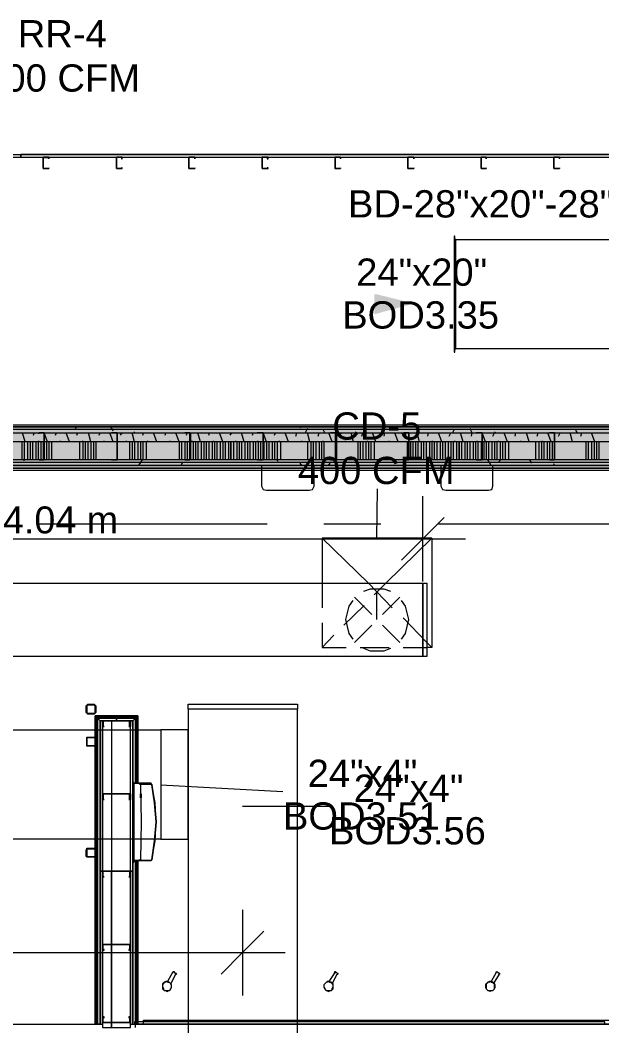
# Model space of a CAD drawing. Header units: metres. Extents: x -2 to 237, y -8 to 52.
# Drawn here: x 12.25 to 15.49, y 30.85 to 36.45 of the extents above; entities that cross this region are included whole.
import ezdxf

# ---------------------------------------------------------------- set-up
doc = ezdxf.new("R2010")
doc.units = ezdxf.units.M
doc.layers.add('HVAC - Ductos', color=5, linetype='Continuous', lineweight=0)
doc.layers.add('PDF3_Text', color=7, linetype='Continuous', lineweight=0)
doc.layers.add('PDF3_Geometry', color=7, linetype='Continuous', lineweight=0, true_color=0xaaaaaa)
doc.layers.add('PDF3_Solid Fills', color=7, linetype='Continuous', lineweight=0, true_color=0xffffff)
doc.styles.add('PDF Helvetica', font='')
doc.styles.get('PDF Helvetica').set_extended_font_data('Helvetica')

msp = doc.modelspace()

# ---------------------------------------------------------------- hatches: boundary and pattern name
at = {"layer": 'HVAC - Ductos', "lineweight": 0, "transparency": 33554559}
msp.add_hatch(color=256, dxfattribs=at).paths.add_polyline_path([(14.4195, 34.8758), (14.2361, 34.9217), (14.2178, 34.9217), (14.2178, 34.8116), (14.2544, 34.8208), (14.2682, 34.8254), (14.3049, 34.8345), (14.3186, 34.8391), (14.3369, 34.8437), (14.3507, 34.8483), (14.3874, 34.8575), (14.4012, 34.8621), (14.4195, 34.8667), (14.4332, 34.8712)])
at = {"layer": 'PDF3_Solid Fills', "lineweight": 0, "transparency": 33554559}
h = msp.add_hatch(color=256, dxfattribs=at)
h.paths.add_polyline_path([(8.0669, 34.17), (8.0669, 34.1837), (7.8331, 34.1837), (7.8331, 34.17)])
h.paths.add_polyline_path([(8.5207, 34.1837), (8.5207, 34.17), (16.5095, 34.17), (16.5095, 34.1837)])
h = msp.add_hatch(color=256, dxfattribs=at)
h.paths.add_polyline_path([(8.0669, 34.1516), (8.0669, 34.1699), (7.8331, 34.1699), (7.8331, 34.1516)])
h.paths.add_polyline_path([(8.5207, 34.1516), (16.5095, 34.1516), (16.5095, 34.1699), (8.5207, 34.1699)])
h = msp.add_hatch(color=256, dxfattribs=at)
h.paths.add_polyline_path([(8.0669, 34.1012), (8.0669, 34.1516), (7.8331, 34.1516), (7.8331, 34.1012)])
h.paths.add_polyline_path([(8.5335, 34.1012), (15.6295, 34.1058), (16.4407, 34.1058), (16.5094, 34.1012), (16.5095, 34.1012), (16.5095, 34.1516), (8.5207, 34.1516), (8.5207, 34.1012)])
h = msp.add_hatch(color=256, dxfattribs=at)
h.paths.add_polyline_path([(8.0669, 34.005), (8.0669, 34.1012), (7.8331, 34.1012), (7.8331, 34.005)])
h.paths.add_polyline_path([(16.152, 34.005), (16.5095, 34.005), (16.5095, 34.1012), (8.5207, 34.1012), (8.5207, 34.0004)])
h = msp.add_hatch(color=256, dxfattribs=at)
h.paths.add_polyline_path([(8.0669, 33.9867), (8.0669, 34.0004), (7.8331, 34.0004), (7.8331, 33.9867)])
h.paths.add_polyline_path([(8.5207, 34.0004), (8.5207, 33.9867), (16.5095, 33.9867), (16.5095, 34.0004)])
h = msp.add_hatch(color=256, dxfattribs=at)
h.paths.add_polyline_path([(8.0669, 33.9683), (8.0669, 33.9866), (7.8331, 33.9866), (7.8331, 33.9683)])
h.paths.add_polyline_path([(8.5207, 33.9866), (8.5207, 33.9683), (16.5095, 33.9683), (16.5095, 33.9866)])

# ---------------------------------------------------------------- linework, layer by layer
at = {"layer": 'HVAC - Ductos', "lineweight": 0}
for points in [[(14.6624, 35.2471), (14.6624, 34.6008), (14.667, 34.6008), (14.667, 35.2471)], [(14.6624, 34.6191), (14.6716, 34.6191), (14.6716, 35.2287), (14.6624, 35.2287)], [(14.667, 34.6191), (14.667, 35.2287)], [(14.667, 34.6191), (14.667, 35.2287)], [(14.667, 35.0912), (14.667, 35.0867)], [(14.667, 35.0775), (14.667, 35.0729)], [(14.667, 34.9767), (14.667, 34.9721)], [(14.667, 34.9262), (14.667, 34.9217)], [(14.667, 34.9125), (14.667, 34.9079)], [(14.667, 34.8117), (14.667, 34.8071)], [(14.667, 34.7979), (14.667, 34.7933)], [(14.667, 34.7612), (14.667, 34.7567)], [(14.667, 34.6467), (14.667, 34.6421)], [(14.667, 34.6329), (14.667, 34.6283)], [(10.4502, 33.3129), (14.4882, 33.3129), (14.4882, 32.905), (10.4502, 32.905)], [(14.4882, 32.905), (14.4882, 33.3129), (14.5111, 33.3129), (14.5111, 32.905)], [(13.7915, 32.6116), (13.182, 32.6116), (13.182, 32.6391), (13.7915, 32.6391)], [(13.182, 29.7241), (13.1866, 29.7241), (13.1866, 29.1145), (13.182, 29.1145), (13.182, 27.8449), (13.7915, 27.8449), (13.7915, 27.6936), (13.182, 27.6936), (13.182, 27.8449), (13.7915, 27.8449), (13.7915, 32.6116), (13.182, 32.6116)], [(13.0307, 32.497), (13.0307, 31.8874), (13.182, 31.8874), (13.182, 32.497)]]:
    msp.add_lwpolyline(points, close=True, dxfattribs=at)
for points in [[(14.667, 35.2287), (14.6624, 35.2287)], [(14.667, 35.2287), (14.667, 34.6191)], [(14.667, 35.2287), (14.667, 34.6191)], [(14.667, 35.2287), (14.667, 34.6191)], [(14.667, 35.2287), (14.667, 34.6191)], [(14.667, 35.2287), (14.667, 34.6191)], [(14.667, 35.2287), (14.667, 34.6191)], [(14.667, 35.2287), (14.667, 34.6191)], [(14.667, 34.6191), (14.667, 35.2287), (14.667, 34.6191)], [(14.667, 34.6191), (14.667, 35.2287), (14.667, 34.6191)], [(14.667, 34.6191), (14.667, 35.2287), (14.667, 34.6191)], [(14.667, 34.6191), (14.667, 35.2287), (14.667, 34.6191)], [(14.667, 34.6191), (14.667, 35.2287), (14.667, 34.6191)], [(14.667, 34.6191), (14.667, 35.2287), (14.667, 34.6191)], [(14.667, 34.6191), (14.667, 35.2287), (14.667, 34.6191)], [(14.667, 34.6191), (14.667, 35.2287), (14.667, 34.6191)], [(14.667, 34.6191), (14.667, 35.2287), (14.667, 34.6191)], [(14.667, 34.6191), (14.667, 35.2287), (14.667, 34.6191)], [(14.667, 34.6191), (14.667, 35.2287), (14.667, 34.6191)], [(14.667, 34.6191), (14.667, 35.2287), (14.667, 34.6191)], [(14.667, 34.6191), (14.667, 35.2287), (14.667, 34.6191)], [(14.667, 34.6191), (14.667, 35.2287), (14.667, 34.6191)], [(14.667, 34.6191), (14.667, 35.2287), (14.667, 34.6191)], [(14.667, 34.6191), (14.667, 35.2287), (14.667, 34.6191)], [(14.667, 34.6191), (14.667, 35.2287), (14.667, 34.6191)], [(14.667, 34.6191), (14.667, 35.2287), (14.667, 34.6191)], [(14.667, 34.6191), (14.667, 35.2287), (14.667, 34.6191)], [(14.667, 34.6191), (14.667, 35.2287), (14.667, 34.6191)], [(14.667, 34.6191), (14.667, 35.2287), (14.667, 34.6191)], [(14.667, 34.6191), (14.667, 35.2287), (14.667, 34.6191)], [(14.667, 34.6191), (14.667, 35.2287), (14.667, 34.6191)], [(14.667, 35.2058), (14.667, 35.2012), (14.667, 35.2058)], [(14.667, 35.2058), (14.667, 35.2012), (14.667, 35.2058)], [(14.667, 35.1921), (14.667, 35.1875), (14.667, 35.1921)], [(14.667, 35.1921), (14.667, 35.1875), (14.667, 35.1921)], [(14.6716, 35.2287), (16.8578, 35.2287), (16.8578, 34.6191), (14.6716, 34.6191)], [(14.667, 35.1417), (14.667, 35.1371), (14.667, 35.1417)], [(14.667, 35.0912), (14.667, 35.0867), (14.667, 35.0912)], [(14.667, 35.0775), (14.667, 35.0729), (14.667, 35.0775)], [(14.667, 35.0271), (14.667, 35.0225), (14.667, 35.0271)], [(14.667, 34.9767), (14.667, 34.9721), (14.667, 34.9767)], [(14.667, 34.9262), (14.667, 34.9217), (14.667, 34.9262)], [(14.667, 34.9125), (14.667, 34.9079), (14.667, 34.9125)], [(14.667, 34.8621), (14.667, 34.8575), (14.667, 34.8621)], [(14.667, 34.8117), (14.667, 34.8071), (14.667, 34.8117)], [(14.667, 34.7979), (14.667, 34.7933), (14.667, 34.7979)], [(14.667, 34.7612), (14.667, 34.7567), (14.667, 34.7612)], [(14.667, 34.7475), (14.667, 34.7429), (14.667, 34.7475)], [(14.667, 34.7475), (14.667, 34.7429), (14.667, 34.7475)], [(14.667, 34.6971), (14.667, 34.6925), (14.667, 34.6971)], [(14.667, 34.6467), (14.667, 34.6421), (14.667, 34.6467)], [(14.667, 34.6329), (14.667, 34.6283), (14.667, 34.6329)], [(14.667, 34.6191), (14.6624, 34.6191)], [(14.2315, 33.5649), (14.2361, 33.8399)], [(14.4882, 33.322), (14.4882, 33.5604), (14.4882, 33.7987)], [(14.6074, 33.6795), (14.4882, 33.5604), (14.369, 33.4412)], [(14.5386, 33.5649), (13.929, 33.5649), (13.929, 33.3129)], [(14.1857, 33.3129), (13.929, 33.5649)], [(14.282, 33.3129), (14.5386, 33.5649), (14.5386, 32.9553), (14.5111, 32.9553)], [(10.2119, 33.5604), (14.7266, 33.5604)], [(13.929, 33.3129), (13.929, 33.1754)], [(14.3186, 33.1754), (14.1857, 33.3129)], [(14.2178, 33.2487), (14.282, 33.3129)], [(14.2315, 33.1112), (14.2315, 33.1203), (14.2315, 33.1479), (14.2315, 33.1845), (14.2315, 33.2212), (14.2315, 33.2487), (14.2315, 33.2625)], [(14.0482, 33.0791), (14.1628, 33.1891)], [(14.5111, 32.9829), (14.3782, 33.1203)], [(13.929, 33.0929), (13.929, 32.9553), (13.9932, 33.0241)], [(13.929, 32.9553), (14.0619, 32.9553)], [(14.1399, 32.9553), (14.3003, 32.9553)], [(14.3782, 32.9553), (14.5111, 32.9553)], [(14.5386, 32.9553), (14.5111, 32.9829)], [(8.4702, 32.497), (13.0307, 32.497), (13.0307, 31.8874), (9.5656, 31.8874)], [(13.0307, 32.1899), (13.709, 32.1533)], [(13.4844, 32.0708), (13.9657, 32.0708)], [(13.4844, 31.4933), (13.4844, 31.255), (13.4844, 31.0166)], [(13.6036, 31.3741), (13.4844, 31.255), (13.3653, 31.1358)], [(7.3656, 31.255), (8.2914, 31.255), (13.7228, 31.255)]]:
    msp.add_lwpolyline(points, dxfattribs=at)
at = {"layer": 'PDF3_Geometry', "lineweight": 0}
for points in [[(7.0265, 35.7008), (7.9615, 35.7008), (8.8506, 35.7008), (11.3624, 35.7008), (11.3624, 35.6871), (12.2515, 35.6871), (12.2515, 35.7008)], [(11.3624, 35.7008), (12.2515, 35.7008), (16.4132, 35.7008), (16.4132, 35.6871), (17.3024, 35.6871), (17.3024, 35.7008)], [(16.0603, 35.6871), (16.4132, 35.6871), (16.4132, 35.7008), (12.2515, 35.7008), (12.2515, 35.6871), (12.3753, 35.6871)], [(12.4074, 35.6229), (12.4074, 35.6275), (12.4074, 35.6229), (12.3753, 35.6229), (12.3753, 35.6825), (12.3753, 35.6871)], [(12.4074, 35.6871), (12.4074, 35.6779), (12.4074, 35.6825), (12.3753, 35.6825), (12.3753, 35.6229)], [(12.4074, 35.6871), (12.7832, 35.6871)], [(12.8107, 35.6871), (13.1912, 35.6871)], [(13.2186, 35.6871), (13.5944, 35.6871)], [(13.6266, 35.6871), (14.0024, 35.6871)], [(14.0299, 35.6871), (14.4057, 35.6871)], [(14.4378, 35.6871), (14.8136, 35.6871)], [(14.8412, 35.6871), (15.2216, 35.6871)], [(15.2491, 35.6871), (15.6249, 35.6871)], [(19.3879, 34.1699), (17.3987, 34.1699), (17.3987, 33.9683), (17.3987, 34.1699), (17.3987, 34.1837), (17.4078, 34.1837), (17.4033, 34.1837), (17.4078, 34.1837), (17.3987, 34.1837), (17.3987, 34.1929), (16.4545, 34.1929), (16.4545, 34.1837), (17.3987, 34.1837), (17.3987, 34.1929), (16.4545, 34.1929), (7.7919, 34.1929), (7.0265, 34.1929), (7.7919, 34.1929), (7.7919, 34.1837), (16.4545, 34.1837), (17.3987, 34.1837), (16.5095, 34.1837), (8.5207, 34.1837), (8.5207, 33.9683)], [(17.3987, 28.5874), (17.3987, 31.9149), (17.3987, 33.3449), (17.3987, 33.9683), (17.3987, 34.1837), (16.5095, 34.1837), (8.5207, 34.1837), (8.5207, 33.9683), (16.5095, 33.9683), (17.1832, 33.9683), (17.1832, 33.3449), (17.1832, 32.1303), (15.5791, 32.1303), (15.5791, 31.9149), (15.5791, 28.5874)], [(17.3803, 26.9832), (17.3803, 28.5736), (17.3665, 28.5736), (17.1832, 28.5736), (15.7762, 28.5736), (15.7762, 28.5874), (15.7762, 31.9149), (15.7762, 31.9287), (17.1832, 31.9287), (17.3665, 31.9287), (17.3803, 31.9287), (17.3803, 33.3449), (17.3803, 33.9683), (17.3803, 34.1516), (17.3803, 34.1699), (16.5095, 34.1699), (8.5207, 34.1699)], [(8.5207, 34.1516), (16.5095, 34.1516), (17.3665, 34.1516), (17.3665, 34.1012), (17.3665, 33.9683), (17.3665, 33.3449), (17.3665, 31.947), (17.2657, 31.947), (17.1832, 31.947), (15.7624, 31.947), (15.7624, 31.9287), (15.7624, 31.9149), (15.7624, 28.5874), (15.7624, 28.5736), (15.7624, 28.5553), (17.1832, 28.5553), (17.2657, 28.5553), (17.3665, 28.5553), (17.3665, 26.9832), (17.3665, 26.9649), (17.3665, 26.9512), (17.3162, 26.9512), (17.3162, 26.8503), (17.3162, 26.9512)], [(15.6111, 28.5874), (15.6111, 31.9149), (15.6111, 32.0479), (15.6111, 32.0983), (17.1832, 32.0983), (17.197, 32.0983), (17.2153, 32.0983), (17.2153, 33.3449), (17.2153, 33.9683), (17.2153, 33.9866), (17.2153, 34.0004), (17.2657, 34.0004), (17.2153, 34.0004), (16.5095, 34.0004), (8.5207, 34.0004), (8.5207, 34.1012), (8.7269, 34.1012), (9.1348, 34.1012), (9.5382, 34.1012), (9.946, 34.1012), (10.3494, 34.1012), (10.7574, 34.1012), (11.1606, 34.1012)], [(14.0024, 34.1012), (13.599, 34.1012), (13.1912, 34.1012), (12.7878, 34.1012), (12.3798, 34.1012), (11.9765, 34.1012), (11.5686, 34.1012), (11.1652, 34.1012)], [(12.2561, 34.1012), (12.2561, 34.0004)], [(12.2698, 34.1012), (12.2698, 34.0004)], [(12.2882, 34.1012), (12.2882, 34.0004)], [(12.302, 34.1012), (12.302, 34.0004)], [(12.3157, 34.1012), (12.3157, 34.0004)], [(12.334, 34.1012), (12.334, 34.0004)], [(12.3478, 34.1012), (12.3478, 34.0004)], [(12.3616, 34.1012), (12.3616, 34.0004)], [(12.3753, 34.1012), (12.3753, 34.0004)], [(12.3936, 34.1012), (12.3936, 34.0004)], [(12.4074, 34.1012), (12.4074, 34.0004)], [(12.4211, 34.1012), (12.4211, 34.0004)], [(12.577, 34.1012), (12.577, 34.0004)], [(12.5953, 34.1012), (12.5953, 34.0004)], [(12.609, 34.1012), (12.609, 34.0004)], [(12.6228, 34.1012), (12.6228, 34.0004)], [(12.6411, 34.1012), (12.6411, 34.0004)], [(12.6548, 34.1012), (12.6548, 34.0004)], [(12.6686, 34.1012), (12.6686, 34.0004)], [(12.8565, 34.1012), (12.8565, 34.0004)], [(12.8703, 34.1012), (12.8703, 34.0004)], [(12.884, 34.1012), (12.884, 34.0004)], [(12.9024, 34.1012), (12.9024, 34.0004)], [(12.9161, 34.1012), (12.9161, 34.0004)], [(12.9298, 34.1012), (12.9298, 34.0004)], [(12.9482, 34.1012), (12.9482, 34.0004)], [(13.1315, 34.1012), (13.1315, 34.0004)], [(13.1453, 34.1012), (13.1453, 34.0004)], [(13.1636, 34.1012), (13.1636, 34.0004)], [(13.1774, 34.1012), (13.1774, 34.0004)], [(13.2094, 34.1012), (13.2094, 34.0004)], [(13.2232, 34.1012), (13.2232, 34.0004)], [(13.2369, 34.1012), (13.2369, 34.0004)], [(13.2553, 34.1012), (13.2553, 34.0004)], [(13.269, 34.1012), (13.269, 34.0004)], [(13.2828, 34.1012), (13.2828, 34.0004)], [(13.2966, 34.1012), (13.2966, 34.0004)], [(13.3149, 34.1012), (13.3149, 34.0004)], [(13.3286, 34.1012), (13.3286, 34.0004)], [(13.3424, 34.1012), (13.3424, 34.0004)], [(13.3607, 34.1012), (13.3607, 34.0004)], [(13.3744, 34.1012), (13.3744, 34.0004)], [(13.3882, 34.1012), (13.3882, 34.0004)], [(13.4065, 34.1012), (13.4065, 34.0004)], [(13.434, 34.1012), (13.434, 34.0004)], [(13.4524, 34.1012), (13.4524, 34.0004)], [(13.4662, 34.1012), (13.4662, 34.0004)], [(13.4799, 34.1012), (13.4799, 34.0004)], [(13.4982, 34.1012), (13.4982, 34.0004)], [(13.5119, 34.1012), (13.5119, 34.0004)], [(13.5257, 34.1012), (13.5257, 34.0004)], [(13.544, 34.1012), (13.544, 34.0004)], [(13.5578, 34.1012), (13.5578, 34.0004)], [(13.5716, 34.1012), (13.5716, 34.0004)], [(13.5853, 34.1012), (13.5853, 34.0004)], [(13.6036, 34.1012), (13.6036, 34.0004)], [(13.6174, 34.1012), (13.6174, 34.0004)], [(13.6311, 34.1012), (13.6311, 34.0004)], [(13.6494, 34.1012), (13.6494, 34.0004)], [(13.6632, 34.1012), (13.6632, 34.0004)], [(13.677, 34.1012), (13.677, 34.0004)], [(13.6953, 34.1012), (13.6953, 34.0004)], [(13.8466, 34.1012), (13.8466, 34.0004)], [(13.8649, 34.1012), (13.8649, 34.0004)], [(13.8786, 34.1012), (13.8786, 34.0004)], [(13.8924, 34.1012), (13.8924, 34.0004)], [(13.9107, 34.1012), (13.9107, 34.0004)], [(13.9244, 34.1012), (13.9244, 34.0004)], [(13.9382, 34.1012), (13.9382, 34.0004)], [(17.3665, 34.1012), (17.2657, 34.1012), (17.252, 34.1012), (16.8487, 34.1012), (16.5095, 34.1012), (16.4407, 34.1012), (15.6295, 34.1012), (15.2216, 34.1012), (14.8182, 34.1012), (14.4103, 34.1012), (14.007, 34.1012)], [(14.1262, 34.1012), (14.1262, 34.0004)], [(14.1399, 34.1012), (14.1399, 34.0004)], [(14.1536, 34.1012), (14.1536, 34.0004)], [(14.172, 34.1012), (14.172, 34.0004)], [(14.1857, 34.1012), (14.1857, 34.0004)], [(14.1994, 34.1012), (14.1994, 34.0004)], [(14.2178, 34.1012), (14.2178, 34.0004)], [(14.4012, 34.1012), (14.4012, 34.0004)], [(14.4195, 34.1012), (14.4195, 34.0004)], [(14.4332, 34.1012), (14.4332, 34.0004)], [(14.447, 34.1012), (14.447, 34.0004)], [(14.4607, 34.1012), (14.4607, 34.0004)], [(14.479, 34.1012), (14.479, 34.0004)], [(14.4928, 34.1012), (14.4928, 34.0004)], [(14.5065, 34.1012), (14.5065, 34.0004)], [(14.5249, 34.1012), (14.5249, 34.0004)], [(14.5386, 34.1012), (14.5386, 34.0004)], [(14.5524, 34.1012), (14.5524, 34.0004)], [(14.5662, 34.1012), (14.5662, 34.0004)], [(14.5845, 34.1012), (14.5845, 34.0004)], [(14.5982, 34.1012), (14.5982, 34.0004)], [(14.6119, 34.1012), (14.6119, 34.0004)], [(14.6303, 34.1012), (14.6303, 34.0004)], [(14.644, 34.1012), (14.644, 34.0004)], [(14.6578, 34.1012), (14.6578, 34.0004)], [(14.6762, 34.1012), (14.6762, 34.0004)], [(14.7036, 34.1012), (14.7036, 34.0004)], [(14.722, 34.1012), (14.722, 34.0004)], [(14.7357, 34.1012), (14.7357, 34.0004)], [(14.7495, 34.1012), (14.7495, 34.0004)], [(14.7678, 34.1012), (14.7678, 34.0004)], [(14.7815, 34.1012), (14.7815, 34.0004)], [(14.7953, 34.1012), (14.7953, 34.0004)], [(14.8136, 34.1012), (14.8136, 34.0004)], [(14.8274, 34.1012), (14.8274, 34.0004)], [(14.8412, 34.1012), (14.8412, 34.0004)], [(14.8549, 34.1012), (14.8549, 34.0004)], [(14.8732, 34.1012), (14.8732, 34.0004)], [(14.8869, 34.1012), (14.8869, 34.0004)], [(14.9007, 34.1012), (14.9007, 34.0004)], [(14.919, 34.1012), (14.919, 34.0004)], [(14.9328, 34.1012), (14.9328, 34.0004)], [(14.9466, 34.1012), (14.9466, 34.0004)], [(14.9649, 34.1012), (14.9649, 34.0004)], [(15.1162, 34.1012), (15.1162, 34.0004)], [(15.1345, 34.1012), (15.1345, 34.0004)], [(15.1482, 34.1012), (15.1482, 34.0004)], [(15.1619, 34.1012), (15.1619, 34.0004)], [(15.1803, 34.1012), (15.1803, 34.0004)], [(15.194, 34.1012), (15.194, 34.0004)], [(15.2078, 34.1012), (15.2078, 34.0004)], [(15.3958, 34.1012), (15.3958, 34.0004)], [(15.4095, 34.1012), (15.4095, 34.0004)], [(15.4278, 34.1012), (15.4278, 34.0004)], [(15.4415, 34.1012), (15.4415, 34.0004)], [(15.4553, 34.1012), (15.4553, 34.0004)], [(15.4691, 34.1012), (15.4691, 34.0004)], [(16.5095, 33.9683), (8.5207, 33.9683), (8.0669, 33.9683)], [(14.9878, 26.9832), (15.7074, 26.9832), (14.9878, 26.9832), (17.1832, 26.9832), (17.197, 26.9832), (17.197, 28.3903), (17.1832, 28.3903), (15.5928, 28.3903), (15.5928, 28.404), (15.5928, 28.5874), (15.5928, 31.9149), (15.5928, 32.0983), (15.5928, 32.112), (17.1832, 32.112), (17.197, 32.112), (17.197, 33.3449), (17.197, 33.9683), (17.197, 33.9866), (16.5095, 33.9866), (8.5207, 33.9866)], [(15.6616, 33.9683), (8.979, 33.9683), (8.9836, 33.9683), (8.9836, 33.9087), (8.979, 33.9087)], [(13.5899, 33.9683), (13.5899, 33.8537), (13.599, 33.8354), (13.6174, 33.8308), (13.8557, 33.8308), (13.874, 33.8354), (13.8832, 33.8537), (13.8832, 33.9683)], [(14.589, 33.9683), (14.589, 33.8537), (14.5982, 33.8354), (14.6165, 33.8308), (14.8549, 33.8308), (14.8732, 33.8354), (14.8778, 33.8537), (14.8778, 33.9683)], [(15.657, 33.9545), (8.9836, 33.9545)], [(15.657, 33.9545), (8.9836, 33.9545)], [(15.657, 33.9545), (8.9836, 33.9545)], [(15.6616, 33.9408), (8.9836, 33.9408)], [(13.622, 33.6429), (12.3524, 33.6429)], [(14.2544, 33.6429), (13.9382, 33.6429)], [(15.8449, 33.6429), (14.5753, 33.6429)], [(7.0265, 30.8562), (12.6915, 30.8562), (12.6778, 30.8562), (12.6778, 32.5612), (12.7832, 32.5612), (12.6778, 32.5612), (12.6778, 30.8562), (12.6778, 32.5612), (12.6778, 30.8562), (12.6778, 32.5612), (12.6778, 30.8562), (12.6778, 32.5612), (12.7832, 32.5612), (12.8886, 32.5612), (12.8886, 32.1991), (12.8886, 32.5612), (12.8748, 32.5474), (12.8748, 32.1991), (12.8748, 31.7683), (12.8748, 30.8562), (12.8886, 30.8562), (12.8886, 31.7683), (12.8886, 30.8562), (12.8886, 31.7683), (12.8886, 30.8562), (12.8886, 31.7683), (12.8886, 30.8562), (15.5791, 30.8562)], [(12.8611, 31.7087), (12.8748, 31.7087), (12.8611, 31.7087), (12.8611, 30.8562), (12.8748, 30.8562), (12.8748, 31.7087), (12.8748, 32.5474), (12.7832, 32.5474), (12.7832, 32.5612), (12.7832, 32.5657), (12.8932, 32.5657), (12.7832, 32.5657), (12.6732, 32.5657), (12.6732, 30.8562), (12.6732, 32.5612), (12.6732, 30.8562), (12.6732, 32.5612), (12.6732, 30.8562), (12.6732, 32.5657), (12.6686, 32.5657), (12.6686, 32.5703), (12.664, 32.5749), (12.664, 32.4512), (12.664, 32.5749), (12.6686, 32.5703), (12.6686, 32.5657), (12.6732, 32.5657), (12.7832, 32.5657), (12.7832, 32.5703), (12.7832, 32.5749), (12.9024, 32.5749), (12.7832, 32.5749), (12.7832, 32.5703), (12.7832, 32.5657), (12.7832, 32.5612), (12.8886, 32.5612), (12.8886, 32.1991), (12.8886, 32.5612), (12.7832, 32.5612), (12.7832, 32.5474), (12.6915, 32.5474), (12.6915, 31.7087), (12.6915, 30.8562), (12.7053, 30.8562), (12.7053, 31.7087)], [(12.8748, 31.7683), (12.8748, 30.8562), (12.8748, 31.7087), (12.8748, 32.5474), (12.8748, 31.7087), (12.8748, 30.8562), (12.8748, 31.7087), (12.8748, 32.5474), (12.7832, 32.5474), (12.7832, 32.5612), (12.8886, 32.5612), (12.8886, 32.1991), (12.8886, 32.5612), (12.8748, 32.5474), (12.8748, 32.1991)], [(12.6182, 32.4145), (12.6182, 32.4512), (12.6182, 32.4145)], [(12.8794, 32.2037), (12.8748, 32.2037)], [(12.8794, 32.1991), (12.8794, 32.2037), (12.8794, 32.1991)], [(12.9207, 32.1395), (12.9161, 32.1395)], [(12.9161, 32.1166), (12.9207, 32.1166)], [(12.8748, 31.7591), (12.8794, 31.7591)], [(12.8886, 31.7683), (12.8886, 30.8562)], [(12.8886, 31.7683), (12.8886, 30.8562)], [(12.8886, 30.8562), (12.8886, 31.7683)], [(12.8886, 30.8562), (12.8886, 31.7683)], [(12.8565, 31.7087), (12.8748, 31.7087), (12.6915, 31.7087), (12.7098, 31.7087)], [(13.0948, 31.1403), (13.0948, 31.1449), (13.0674, 31.0945), (13.0674, 31.0899), (13.072, 31.0899), (13.0766, 31.0899), (13.0811, 31.0854), (13.0857, 31.0808), (13.1132, 31.1358), (13.1132, 31.1312)], [(13.0948, 31.1449), (13.0994, 31.1449), (13.0994, 31.1495), (13.104, 31.1495), (13.104, 31.1449), (13.1086, 31.1449), (13.1086, 31.1403), (13.1132, 31.1403), (13.1178, 31.1403), (13.1132, 31.1358)], [(13.9932, 31.1403), (13.9978, 31.1449), (13.9657, 31.0945), (13.9703, 31.0899), (13.9749, 31.0899), (13.9794, 31.0899), (13.9794, 31.0854), (13.984, 31.0854), (13.984, 31.0808), (14.0116, 31.1358), (14.0116, 31.1312)], [(13.9978, 31.1449), (13.9978, 31.1495), (14.0024, 31.1495), (14.0024, 31.1449), (14.007, 31.1449), (14.0116, 31.1403), (14.0162, 31.1403), (14.0162, 31.1358), (14.0116, 31.1358)], [(14.8961, 31.1403), (14.8961, 31.1449), (14.8686, 31.0945), (14.8686, 31.0899), (14.8732, 31.0899), (14.8778, 31.0899), (14.8824, 31.0854), (14.8824, 31.0808), (14.9145, 31.1358), (14.9099, 31.1312)], [(14.8961, 31.1449), (14.9007, 31.1495), (14.9053, 31.1449), (14.9099, 31.1449), (14.9099, 31.1403), (14.9145, 31.1403), (14.9145, 31.1358)], [(13.0674, 31.0945), (13.0628, 31.0945), (13.0582, 31.0945), (13.049, 31.0899), (13.0444, 31.0854), (13.0398, 31.0808), (13.0398, 31.0762), (13.0398, 31.067), (13.0398, 31.0624), (13.0398, 31.0533), (13.0444, 31.0487), (13.049, 31.0441), (13.0582, 31.0441), (13.0628, 31.0395), (13.072, 31.0441), (13.0766, 31.0441), (13.0811, 31.0487), (13.0857, 31.0533), (13.0903, 31.0624), (13.0903, 31.067), (13.0903, 31.0762), (13.0857, 31.0808), (13.0857, 31.0854)], [(13.0811, 31.0854), (13.0766, 31.0899), (13.072, 31.0899), (13.0674, 31.0899)], [(13.9657, 31.0945), (13.9565, 31.0945), (13.952, 31.0899), (13.9474, 31.0854), (13.9428, 31.0808), (13.9382, 31.0762), (13.9382, 31.067), (13.9382, 31.0624), (13.9428, 31.0533), (13.9474, 31.0487), (13.952, 31.0441), (13.9565, 31.0441), (13.9657, 31.0395), (13.9703, 31.0441), (13.9794, 31.0441), (13.984, 31.0487), (13.9886, 31.0533), (13.9886, 31.0624), (13.9886, 31.067), (13.9886, 31.0762), (13.9886, 31.0808), (13.984, 31.0854)], [(13.9794, 31.0854), (13.9794, 31.0899), (13.9749, 31.0899), (13.9703, 31.0899)], [(14.8686, 31.0945), (14.864, 31.0945), (14.8595, 31.0945), (14.8503, 31.0899), (14.8458, 31.0854), (14.8412, 31.0808), (14.8366, 31.0762), (14.8366, 31.067), (14.8366, 31.0624), (14.8412, 31.0533), (14.8458, 31.0487), (14.8503, 31.0441), (14.8595, 31.0441), (14.864, 31.0395), (14.8686, 31.0441), (14.8778, 31.0441), (14.8824, 31.0487), (14.8869, 31.0533), (14.8915, 31.0624), (14.8915, 31.067), (14.8915, 31.0762), (14.8869, 31.0808), (14.8869, 31.0854)], [(14.8824, 31.0854), (14.8778, 31.0899), (14.8732, 31.0899), (14.8686, 31.0899)], [(12.9848, 30.8791), (13.7732, 30.8791)], [(13.8236, 30.8791), (14.644, 30.8791)], [(14.6945, 30.8791), (15.4828, 30.8791)], [(15.5791, 30.8562), (12.8886, 30.8562), (15.5791, 30.8562)], [(12.8886, 30.8378), (12.8886, 30.8562), (15.5791, 30.8562), (15.5791, 30.7461)]]:
    msp.add_lwpolyline(points, dxfattribs=at)
for points in [[(12.4074, 35.6871), (12.3753, 35.6871), (12.3753, 35.6825), (12.3753, 35.6229), (12.4074, 35.6229), (12.4074, 35.6275), (12.4074, 35.6229), (12.3753, 35.6229), (12.3753, 35.6825), (12.3753, 35.6871), (12.4074, 35.6871), (12.4074, 35.6779)], [(12.8153, 35.6871), (12.7832, 35.6871), (12.7832, 35.6825), (12.7832, 35.6229), (12.8153, 35.6229), (12.8153, 35.6275), (12.8107, 35.6275), (12.8107, 35.6229), (12.7832, 35.6229), (12.7832, 35.6825), (12.7832, 35.6871), (12.8107, 35.6871), (12.8107, 35.6779), (12.8153, 35.6779)], [(13.2186, 35.6871), (13.1912, 35.6871), (13.1866, 35.6871), (13.1866, 35.6825), (13.1866, 35.6229), (13.1912, 35.6229), (13.2186, 35.6229), (13.2186, 35.6275), (13.2186, 35.6229), (13.1912, 35.6229), (13.1866, 35.6229), (13.1866, 35.6825), (13.1912, 35.6871), (13.2186, 35.6871), (13.2186, 35.6779)], [(13.6266, 35.6871), (13.5944, 35.6871), (13.5944, 35.6825), (13.5944, 35.6229), (13.6266, 35.6229), (13.6266, 35.6275), (13.622, 35.6275), (13.622, 35.6229), (13.5944, 35.6229), (13.5944, 35.6825), (13.5944, 35.6871), (13.622, 35.6871), (13.622, 35.6779), (13.6266, 35.6779)], [(14.0299, 35.6871), (14.0024, 35.6871), (13.9978, 35.6871), (13.9978, 35.6825), (13.9978, 35.6229), (14.0024, 35.6229), (14.0299, 35.6229), (14.0299, 35.6275), (14.0299, 35.6229), (14.0024, 35.6229), (14.0024, 35.6825), (14.0024, 35.6871), (14.0299, 35.6871), (14.0299, 35.6779)], [(14.4378, 35.6871), (14.4057, 35.6871), (14.4057, 35.6825), (14.4057, 35.6229), (14.4378, 35.6229), (14.4378, 35.6275), (14.4378, 35.6229), (14.4057, 35.6229), (14.4057, 35.6825), (14.4057, 35.6871), (14.4378, 35.6871), (14.4378, 35.6779)], [(14.8412, 35.6871), (14.8136, 35.6871), (14.8136, 35.6825), (14.8136, 35.6229), (14.8412, 35.6229), (14.8412, 35.6275), (14.8412, 35.6229), (14.8136, 35.6229), (14.8136, 35.6825), (14.8136, 35.6871), (14.8412, 35.6871), (14.8412, 35.6779)], [(15.2491, 35.6871), (15.2216, 35.6871), (15.217, 35.6871), (15.217, 35.6825), (15.217, 35.6229), (15.2216, 35.6229), (15.2491, 35.6229), (15.2491, 35.6275), (15.2491, 35.6229), (15.2216, 35.6229), (15.217, 35.6229), (15.217, 35.6825), (15.2216, 35.6871), (15.2491, 35.6871), (15.2491, 35.6779)], [(12.3798, 34.1516), (12.3798, 34.005), (12.3798, 34.0004), (12.3478, 34.0004), (12.3478, 34.005), (12.3524, 34.005), (12.3524, 34.0004), (12.3798, 34.0004), (12.3798, 34.005), (12.3798, 34.1516), (12.3524, 34.1516), (12.3524, 34.1471), (12.3478, 34.1471), (12.3478, 34.1516)], [(12.7557, 34.1471), (12.7557, 34.1516)], [(12.7878, 34.1516), (12.7878, 34.005), (12.7878, 34.0004), (12.7557, 34.0004), (12.7557, 34.005), (12.7557, 34.0004), (12.7878, 34.0004), (12.7878, 34.005), (12.7878, 34.1516), (12.7557, 34.1516)], [(13.1636, 34.1471), (13.1636, 34.1516)], [(13.1912, 34.1516), (13.1957, 34.1516), (13.1957, 34.005), (13.1912, 34.0004), (13.1636, 34.0004), (13.1636, 34.005), (13.1636, 34.0004), (13.1912, 34.0004), (13.1912, 34.005), (13.1912, 34.1516), (13.1636, 34.1516)], [(13.567, 34.1471), (13.567, 34.1516)], [(13.599, 34.1516), (13.599, 34.005), (13.599, 34.0004), (13.567, 34.0004), (13.567, 34.005), (13.567, 34.0004), (13.599, 34.0004), (13.599, 34.005), (13.599, 34.1516), (13.567, 34.1516)], [(13.9749, 34.1471), (13.9749, 34.1516)], [(14.0024, 34.1516), (14.007, 34.1516), (14.007, 34.005), (14.007, 34.0004), (14.0024, 34.0004), (13.9749, 34.0004), (13.9749, 34.005), (13.9749, 34.0004), (14.0024, 34.0004), (14.0024, 34.005), (14.0024, 34.1516), (13.9749, 34.1516)], [(14.4103, 34.1516), (14.4103, 34.005), (14.4103, 34.0004), (14.3782, 34.0004), (14.3782, 34.005), (14.3828, 34.005), (14.3828, 34.0004), (14.4103, 34.0004), (14.4103, 34.005), (14.4103, 34.1516), (14.3828, 34.1516), (14.3828, 34.1471), (14.3782, 34.1471), (14.3782, 34.1516)], [(14.7861, 34.1471), (14.7861, 34.1516)], [(14.8136, 34.1516), (14.8182, 34.1516), (14.8182, 34.005), (14.8182, 34.0004), (14.8136, 34.0004), (14.7861, 34.0004), (14.7861, 34.005), (14.7861, 34.0004), (14.8136, 34.0004), (14.8182, 34.0004), (14.8182, 34.005), (14.8182, 34.1516), (14.8136, 34.1516), (14.7861, 34.1516)], [(15.194, 34.1471), (15.194, 34.1516)], [(15.2216, 34.1516), (15.2216, 34.005), (15.2216, 34.0004), (15.194, 34.0004), (15.194, 34.005), (15.194, 34.0004), (15.2216, 34.0004), (15.2216, 34.005), (15.2216, 34.1516), (15.194, 34.1516)], [(13.4203, 34.0004), (13.4203, 34.1012)], [(14.6899, 34.0004), (14.6899, 34.1012)], [(15.657, 33.9545), (8.9836, 33.9545)], [(8.9836, 33.9545), (15.657, 33.9545)], [(12.6136, 32.63), (12.6182, 32.6345), (12.6228, 32.6391), (12.6594, 32.6391), (12.664, 32.6345), (12.6686, 32.63), (12.6686, 32.5933), (12.664, 32.5887), (12.6594, 32.5841), (12.6228, 32.5841), (12.6182, 32.5887), (12.6136, 32.5933)], [(12.6228, 32.5887), (12.6594, 32.5887), (12.664, 32.5933), (12.664, 32.63), (12.6594, 32.6345), (12.6228, 32.6345), (12.6182, 32.63), (12.6182, 32.5933)], [(12.7832, 32.5657), (12.7832, 32.5703), (12.7832, 32.5749), (12.664, 32.5749), (12.7832, 32.5749), (12.7832, 32.5703), (12.7832, 32.5657), (12.7832, 32.5612), (12.6732, 32.5612), (12.7832, 32.5612)], [(12.7832, 32.5612), (12.8886, 32.5612), (12.7832, 32.5612), (12.6732, 32.5612), (12.7832, 32.5612), (12.8886, 32.5612), (12.8886, 32.1991), (12.8886, 32.5612), (12.8886, 32.1991), (12.8886, 32.5612), (12.7832, 32.5612), (12.7832, 32.5474), (12.6915, 32.5474), (12.6778, 32.5612), (12.6915, 32.5474), (12.6915, 30.8562), (12.6915, 31.7087), (12.6915, 32.5474), (12.6915, 30.8562), (12.6778, 30.8562), (12.6778, 32.5612)], [(12.8886, 32.1991), (12.8886, 32.5612)], [(12.8932, 32.1991), (12.8932, 32.5657), (12.8978, 32.5703), (12.9024, 32.5749), (12.9024, 32.1991), (12.9024, 32.5749), (12.8978, 32.5703), (12.8932, 32.5657)], [(12.6915, 32.5474), (12.7053, 32.5474), (12.7053, 31.7087), (12.6915, 31.7087), (12.7053, 31.7087), (12.7053, 32.5474), (12.7557, 32.5474), (12.7557, 32.1395), (12.7557, 31.7087), (12.7557, 31.3007), (12.7557, 30.8653), (12.7557, 30.8378), (12.8611, 30.8378), (12.8611, 31.7087), (12.8611, 32.5474), (12.8748, 32.5474), (12.6915, 32.5474), (12.6915, 31.7087), (12.6915, 30.8562), (12.6915, 31.7087)], [(12.852, 32.5153), (12.8565, 32.5153), (12.8565, 32.5474), (12.7098, 32.5474), (12.7098, 32.5153), (12.7144, 32.5153), (12.7053, 32.5153), (12.7053, 32.5474), (12.7098, 32.5474), (12.8565, 32.5474), (12.8611, 32.5474), (12.8611, 32.5153)], [(12.8611, 32.5474), (12.7557, 32.5474), (12.7557, 32.1395), (12.7557, 31.7087), (12.7053, 31.7087), (12.7053, 30.8378), (12.7557, 30.8378), (12.7557, 30.8653), (12.7557, 31.3007), (12.7557, 31.7087), (12.8611, 31.7087)], [(12.6228, 32.4099), (12.6594, 32.4099), (12.664, 32.4099), (12.664, 32.4145), (12.664, 32.4512), (12.6594, 32.4512), (12.6228, 32.4512), (12.6182, 32.4512), (12.6182, 32.4558), (12.6228, 32.4558), (12.6594, 32.4558), (12.664, 32.4558), (12.664, 32.4512), (12.6686, 32.4512), (12.6686, 32.4145), (12.664, 32.4099), (12.664, 32.4053), (12.6594, 32.4053), (12.6228, 32.4053), (12.6182, 32.4053), (12.6182, 32.4099), (12.6182, 32.4145), (12.6182, 32.4099)], [(12.664, 31.8279), (12.664, 32.4145)], [(12.8794, 31.7683), (12.9711, 31.7683), (12.9757, 31.7683), (12.9803, 31.7729), (12.9986, 31.8783), (13.0032, 31.9837), (12.9986, 32.0891), (12.9803, 32.1899), (12.9803, 32.1945), (12.9757, 32.1945), (12.9757, 32.1991), (12.9711, 32.1991), (12.8794, 32.1991), (12.8794, 31.7683), (12.8794, 31.7637), (12.8794, 31.7591), (12.8794, 31.7637)], [(12.907, 31.7683), (12.8794, 31.7683), (12.8794, 32.1991), (12.907, 32.1991), (12.9116, 32.1991), (12.9116, 32.1945), (12.9161, 32.1945), (12.9161, 32.1899), (12.9207, 31.9837), (12.9161, 31.7729), (12.9116, 31.7729), (12.9116, 31.7683)], [(12.9116, 31.7683), (12.9711, 31.7683), (12.9757, 31.7683), (12.9757, 31.7729), (12.9803, 31.7729), (12.994, 31.8783), (13.0032, 31.9837), (12.994, 32.0891), (12.9803, 32.1899), (12.9803, 32.1945), (12.9757, 32.1945), (12.9711, 32.1945), (12.9116, 32.1945), (12.9711, 32.1945), (12.9757, 32.1945), (12.9803, 32.1945), (12.9803, 32.1899), (12.994, 32.0891), (13.0032, 31.9837), (12.994, 31.8783), (12.9803, 31.7729), (12.9757, 31.7729), (12.9757, 31.7683), (12.9711, 31.7683)], [(12.852, 32.1074), (12.8565, 32.1074), (12.8565, 32.1395), (12.7098, 32.1395), (12.7098, 32.1074), (12.7144, 32.1074), (12.7053, 32.1074), (12.7053, 32.1395), (12.7098, 32.1395), (12.8565, 32.1395), (12.8611, 32.1395), (12.8611, 32.1074)], [(12.9161, 32.1166), (12.9161, 32.1211), (12.9161, 32.1257), (12.9161, 32.1303), (12.9161, 32.1349), (12.9161, 32.1395), (12.9161, 32.1349), (12.9161, 32.1303), (12.9161, 32.1257), (12.9161, 32.1211)], [(12.9207, 32.1166), (12.9207, 32.1211), (12.9207, 32.1257), (12.9207, 32.1303), (12.9207, 32.1349), (12.9207, 32.1395), (12.9207, 32.1349), (12.9207, 32.1303), (12.9207, 32.1257), (12.9207, 32.1211)], [(12.6136, 31.8279), (12.6182, 31.8324), (12.6182, 31.837), (12.6228, 31.837), (12.6594, 31.837), (12.664, 31.837), (12.664, 31.8324), (12.6686, 31.8279), (12.6686, 31.7912), (12.664, 31.7912), (12.664, 31.7866), (12.6594, 31.7866), (12.6228, 31.7866), (12.6182, 31.7866), (12.6182, 31.7912), (12.6136, 31.7912)], [(12.6594, 31.7912), (12.664, 31.7912), (12.664, 31.8279), (12.664, 31.8324), (12.6594, 31.8324), (12.6228, 31.8324), (12.6182, 31.8324), (12.6182, 31.8279), (12.6182, 31.7912), (12.6228, 31.7912)], [(12.664, 30.8562), (12.6686, 30.8562), (12.664, 30.8562), (12.664, 31.7912)], [(12.8886, 30.8562), (12.8886, 31.7683)], [(12.8932, 30.8562), (12.8932, 31.7683)], [(12.9024, 30.8562), (12.9024, 31.7683), (12.9024, 30.8562), (12.8978, 30.8562)], [(12.8611, 31.6766), (12.8611, 31.7041), (12.8565, 31.7087), (12.7098, 31.7087), (12.7053, 31.7087), (12.7053, 31.7041), (12.7053, 31.6766), (12.7144, 31.6766), (12.7098, 31.6766), (12.7098, 31.7041), (12.7098, 31.7087), (12.8565, 31.7087), (12.8565, 31.7041), (12.8565, 31.6766), (12.852, 31.6766)], [(12.8611, 31.2687), (12.8611, 31.3007), (12.8565, 31.3007), (12.7098, 31.3007), (12.7053, 31.3007), (12.7053, 31.2687), (12.7144, 31.2687), (12.7144, 31.2733), (12.7098, 31.2733), (12.7098, 31.3007), (12.8565, 31.3007), (12.8565, 31.2733), (12.852, 31.2733), (12.852, 31.2687)], [(13.0857, 31.0533), (13.0903, 31.0624), (13.0903, 31.067), (13.0903, 31.0762), (13.0857, 31.0808), (13.0811, 31.0854), (13.0766, 31.0899), (13.072, 31.0899), (13.0628, 31.0945), (13.0582, 31.0899), (13.0536, 31.0899), (13.0444, 31.0854), (13.0444, 31.0808), (13.0398, 31.0762), (13.0398, 31.067), (13.0398, 31.0624), (13.0444, 31.0533), (13.0444, 31.0487), (13.0536, 31.0441), (13.0582, 31.0441), (13.0628, 31.0441), (13.072, 31.0441), (13.0766, 31.0441), (13.0811, 31.0487)], [(13.984, 31.0533), (13.9886, 31.0624), (13.9886, 31.067), (13.9886, 31.0762), (13.984, 31.0808), (13.984, 31.0854), (13.9749, 31.0899), (13.9703, 31.0899), (13.9657, 31.0945), (13.9565, 31.0899), (13.952, 31.0899), (13.9474, 31.0854), (13.9428, 31.0808), (13.9382, 31.0762), (13.9382, 31.067), (13.9382, 31.0624), (13.9428, 31.0533), (13.9474, 31.0487), (13.952, 31.0441), (13.9565, 31.0441), (13.9657, 31.0441), (13.9703, 31.0441), (13.9749, 31.0441), (13.984, 31.0487)], [(14.8869, 31.0533), (14.8869, 31.0624), (14.8869, 31.067), (14.8869, 31.0762), (14.8869, 31.0808), (14.8824, 31.0854), (14.8778, 31.0899), (14.8686, 31.0899), (14.864, 31.0945), (14.8595, 31.0899), (14.8503, 31.0899), (14.8458, 31.0854), (14.8412, 31.0808), (14.8412, 31.0762), (14.8412, 31.067), (14.8412, 31.0624), (14.8412, 31.0533), (14.8458, 31.0487), (14.8503, 31.0441), (14.8595, 31.0441), (14.864, 31.0441), (14.8686, 31.0441), (14.8778, 31.0441), (14.8824, 31.0487)], [(12.7053, 30.8974), (12.7053, 30.8653), (12.7098, 30.8653), (12.8565, 30.8653), (12.8611, 30.8653), (12.8611, 30.8974), (12.852, 30.8974), (12.852, 30.8928), (12.8565, 30.8928), (12.8565, 30.8653), (12.7098, 30.8653), (12.7098, 30.8928), (12.7144, 30.8928), (12.7144, 30.8974)], [(15.5332, 30.8791), (15.5332, 30.8562), (12.9344, 30.8562), (12.9344, 30.8791)], [(15.5012, 30.8562), (15.5012, 30.8699), (12.884, 30.8699), (12.884, 30.8562)]]:
    msp.add_lwpolyline(points, close=True, dxfattribs=at)
at = {"layer": 'PDF3_Geometry', "color": 254, "lineweight": 0, "true_color": 0xd2d2d2}
for points in [[(12.8107, 35.6825), (12.8153, 35.6825)], [(14.8274, 35.6871), (14.832, 35.6871)], [(13.1912, 34.0508), (13.1957, 34.0508)], [(12.8565, 31.7041), (12.8611, 31.7041)]]:
    msp.add_lwpolyline(points, dxfattribs=at)
at = {"layer": 'PDF3_Geometry', "color": 254, "lineweight": 0, "true_color": 0xeaeaea}
for points in [[(12.5586, 34.1837), (12.554, 34.1745)], [(12.7648, 34.1608), (12.7603, 34.1699), (12.7511, 34.1837)], [(13.8099, 34.1791), (13.8053, 34.1837)], [(13.9703, 34.1837), (13.9657, 34.1837)], [(14.172, 34.1562), (14.1674, 34.1699), (14.1582, 34.1837)], [(12.884, 34.1516), (12.884, 34.1562)], [(13.8466, 34.1745), (13.842, 34.1699), (13.8328, 34.1516)], [(13.9428, 34.1516), (13.9336, 34.1699), (13.929, 34.1699)], [(14.6624, 34.1699), (14.6532, 34.1516)], [(14.7632, 34.1516), (14.754, 34.1699), (14.7495, 34.1745)], [(14.8915, 34.1562), (14.8869, 34.1516)], [(15.3499, 34.1516), (15.3407, 34.1653)], [(12.2698, 33.9958), (12.2698, 34.0004)], [(12.9253, 34.0004), (12.9161, 33.9866), (12.907, 33.9729)], [(13.1498, 33.9866), (13.1407, 33.9683)], [(13.6815, 33.9912), (13.677, 34.0004)], [(13.8144, 33.9683), (13.8053, 33.9821)], [(13.9703, 33.9821), (13.9611, 33.9683)], [(14.8686, 33.9683), (14.8595, 33.9866), (14.8503, 34.0004)], [(14.919, 34.0004), (14.9099, 33.9866)], [(15.0932, 33.9821), (15.0932, 33.9866), (15.084, 34.0004)], [(15.2216, 33.9683), (15.217, 33.9775)]]:
    msp.add_lwpolyline(points, dxfattribs=at)
at = {"layer": 'PDF3_Geometry', "color": 254, "lineweight": 0, "true_color": 0xdddddd}
for points in [[(12.2744, 34.1012), (12.2607, 34.1516)], [(12.3203, 34.1379), (12.3248, 34.1516)], [(12.3982, 34.1012), (12.3798, 34.1516)], [(12.444, 34.1379), (12.4486, 34.1516)], [(12.522, 34.1012), (12.5036, 34.1516)], [(12.5632, 34.1379), (12.5678, 34.1516)], [(12.6411, 34.1012), (12.6274, 34.1516)], [(12.6869, 34.1379), (12.6915, 34.1516)], [(12.7648, 34.1012), (12.7466, 34.1516)], [(12.8061, 34.1379), (12.8153, 34.1516)], [(12.884, 34.1012), (12.8703, 34.1516)], [(12.9298, 34.1379), (12.9344, 34.1516)], [(13.0078, 34.1012), (12.9894, 34.1516)], [(13.0536, 34.1379), (13.0582, 34.1516)], [(13.1315, 34.1012), (13.1132, 34.1516)], [(13.1728, 34.1379), (13.1774, 34.1516)], [(13.2507, 34.1012), (13.2369, 34.1516)], [(13.2966, 34.1379), (13.3012, 34.1516)], [(13.3744, 34.1012), (13.3561, 34.1516)], [(13.4157, 34.1379), (13.4249, 34.1516)], [(13.4936, 34.1012), (13.4799, 34.1516)], [(13.5394, 34.1379), (13.544, 34.1516)], [(13.6174, 34.1012), (13.599, 34.1516)], [(13.6632, 34.1379), (13.6678, 34.1516)], [(13.7412, 34.1012), (13.7228, 34.1516)], [(13.7824, 34.1333), (13.7869, 34.1516)], [(13.8603, 34.1012), (13.8466, 34.1516)], [(13.9061, 34.1333), (13.9107, 34.1516)], [(13.984, 34.1012), (13.9657, 34.1516)], [(14.0253, 34.1333), (14.0344, 34.1516)], [(14.1032, 34.1012), (14.0894, 34.1516)], [(14.149, 34.1333), (14.1536, 34.1516)], [(14.227, 34.1012), (14.2086, 34.1516)], [(14.2728, 34.1333), (14.2774, 34.1516)], [(14.3507, 34.1012), (14.3324, 34.1516)], [(14.392, 34.1333), (14.3966, 34.1516)], [(14.4699, 34.1012), (14.4561, 34.1516)], [(14.5157, 34.1333), (14.5203, 34.1516)], [(14.5936, 34.1012), (14.5753, 34.1516)], [(14.6349, 34.1333), (14.644, 34.1516)], [(14.7128, 34.1012), (14.699, 34.1516)], [(14.7586, 34.1333), (14.7632, 34.1516)], [(14.8366, 34.1012), (14.8182, 34.1516)], [(14.8778, 34.1333), (14.8869, 34.1516)], [(14.9603, 34.1012), (14.942, 34.1516)], [(15.0016, 34.1333), (15.0061, 34.1516)], [(15.0795, 34.1012), (15.0657, 34.1516)], [(15.1253, 34.1333), (15.1299, 34.1516)], [(15.2032, 34.1012), (15.1849, 34.1516)], [(15.2445, 34.1333), (15.2536, 34.1516)], [(15.3224, 34.1012), (15.3086, 34.1516)], [(15.3682, 34.1333), (15.3728, 34.1516)], [(15.4461, 34.1012), (15.4278, 34.1516)], [(12.3478, 34.1012), (12.3524, 34.1058)], [(12.4716, 34.1012), (12.4716, 34.1058)], [(12.5953, 34.1012), (12.5953, 34.1058)], [(12.7144, 34.1012), (12.7144, 34.1058)], [(12.8382, 34.1012), (12.8382, 34.1058)], [(12.9574, 34.1012), (12.9619, 34.1058)], [(13.0811, 34.1012), (13.0811, 34.1058)], [(13.2048, 34.1012), (13.2048, 34.1058)], [(13.324, 34.1012), (13.324, 34.1058)], [(13.4478, 34.1012), (13.4478, 34.1058)], [(13.567, 34.1012), (13.5716, 34.1058)], [(13.6907, 34.1012), (13.6907, 34.1058)], [(13.8144, 34.1012), (13.8144, 34.1058)], [(13.9336, 34.1012), (13.9336, 34.1058)], [(14.0574, 34.1012), (14.0574, 34.1058)], [(14.1811, 34.1012), (14.1811, 34.1058)], [(14.3003, 34.1012), (14.3003, 34.1058)], [(14.424, 34.1012), (14.424, 34.1058)], [(14.5432, 34.1012), (14.5432, 34.1058)], [(14.667, 34.1012), (14.667, 34.1058)], [(14.7907, 34.1012), (14.7907, 34.1058)], [(14.9099, 34.1012), (14.9099, 34.1058)], [(15.0336, 34.1012), (15.0336, 34.1058)], [(15.1528, 34.1012), (15.1528, 34.1058)]]:
    msp.add_lwpolyline(points, dxfattribs=at)
at = {"layer": 'PDF3_Geometry', "color": 8, "lineweight": 0, "true_color": 0x808080}
for points in [[(14.1078, 33.2349), (14.204, 33.1387)], [(14.3095, 33.267), (14.2728, 33.2808), (14.1949, 33.2808), (14.1582, 33.267)], [(14.3599, 33.2349), (14.2636, 33.1387)], [(14.0986, 33.2166), (14.0757, 33.1845), (14.0574, 33.1112), (14.0757, 33.0333), (14.0986, 33.0012)], [(14.369, 33.0012), (14.392, 33.0333), (14.4103, 33.1112), (14.392, 33.1845), (14.369, 33.2166)], [(14.204, 33.0791), (14.1078, 32.9829)], [(14.2636, 33.0791), (14.3599, 32.9829)], [(14.1582, 32.9507), (14.1949, 32.937), (14.2728, 32.937), (14.3095, 32.9507)]]:
    msp.add_lwpolyline(points, dxfattribs=at)

# ---------------------------------------------------------------- texts
at = {"layer": 'PDF3_Text', "lineweight": 0, "attachment_point": 4, "style": 'PDF Helvetica'}
for s, insert, char_height in [('RR-4', (12.2338, 36.3743), 0.15195), ('500 CFM', (12.0413, 36.1267), 0.15195), ('BD-28"x20"-28"x20"', (14.0718, 35.4255), 0.151954), ('24"x20"', (14.1176, 35.045), 0.15195), ('BOD3.35', (14.0397, 34.8067), 0.15195), ('CD-5', (13.9847, 34.1879), 0.15195), ('400 CFM', (13.7922, 33.9404), 0.15195), ('4.04 m', (12.1513, 33.6647), 0.15008), ('24"x4"', (13.8472, 32.2537), 0.15195), ('24"x4"', (14.1038, 32.1712), 0.15195), ('BOD3.51', (13.7097, 32.0153), 0.15195), ('BOD3.56', (13.9663, 31.9328), 0.15195)]:
    msp.add_mtext(s, dxfattribs=dict(at, insert=insert, char_height=char_height))

doc.saveas('drawing.dxf')
